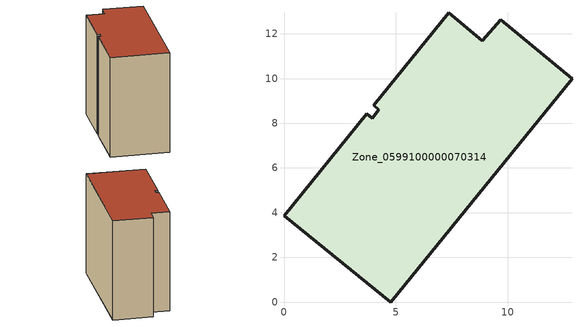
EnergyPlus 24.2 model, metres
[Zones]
Zone_0599100000070314
 floor ground (C_G): 3.95,8.22 4.25,8.6 4.01,8.8 7.37,12.94 8.87,11.7 9.69,12.64 12.88,9.99 4.77,0 0,3.87 3.7,8.43 z0
 wall outside (C_F): 9.69,12.64 8.87,11.7 7.37,12.94 4.01,8.8 4.25,8.6 3.95,8.22 3.7,8.43 0,3.87 4.77,0 12.88,9.99 9.69,12.64 z0:10.79
 roof outside (C_R): 4.25,8.6 3.95,8.22 3.7,8.43 0,3.87 4.77,0 12.88,9.99 9.69,12.64 8.87,11.7 7.37,12.94 4.01,8.8 z10.79
[BUILDING]
Pand.0599100000070314: North Axis=0; Terrain=City; Loads Convergence Tolerance Value=0.04; Temperature Convergence Tolerance Value=0.4; Solar Distribution=FullExterior; Maximum Number of Warmup Days=25; Minimum Number of Warmup Days=1
[Site:Location]
Rotterdam.The.Hague.AP_ZH_NLD Design_Conditions: Latitude=51.96; Longitude=4.45; Time Zone=1; Elevation=-4.5
[SITE:GROUNDTEMPERATURE:BUILDINGSURFACE]
18, 18, 18, 18, 18, 18, 18, 18, 18, 18, 18, 18
[MATERIAL] Thermal Absorptance=0.9; Solar Absorptance=0.7; Visible Absorptance=0.7
Name | Roughness | Thickness | Conductivity | Density | Specific Heat
G.TC.1946 | MediumSmooth | 0.15 | 1 | 540 | 1210
F.TC.1946 | Rough | 0.3 | 0.857143 | 1920 | 840
R.TC.1946 | MediumRough | 0.2 | 0.909091 | 1500 | 1000
[CONSTRUCTION]
C_G: G.TC.1946
C_F: F.TC.1946
C_R: R.TC.1946
[ZONE]
Zone_0599100000070314: Type=1; Multiplier=1; Ceiling Height=Autocalculate; Volume=Autocalculate; Floor Area=autocalculate; Part of Total Floor Area=Yes
[ZONEINFILTRATION:DESIGNFLOWRATE]
Infil_Zone_0599100000070314: Zone or ZoneList or Space or SpaceList=Zone_0599100000070314; Schedule=AlwaysOn; Design Flow Rate Calculation Method=Flow/Area; Flow Rate per Floor Area=0.003; Constant Term Coefficient=1; Temperature Term Coefficient=0; Velocity Term Coefficient=0; Velocity Squared Term Coefficient=0
[HVACTEMPLATE:ZONE:IDEALLOADSAIRSYSTEM]
Zone_0599100000070314: Maximum Heating Supply Air Temperature=50; Minimum Cooling Supply Air Temperature=13; Maximum Heating Supply Air Humidity Ratio=0.0156; Minimum Cooling Supply Air Humidity Ratio=0.0077; Heating Limit=NoLimit; Cooling Limit=NoLimit; Dehumidification Control Type=ConstantSensibleHeatRatio; Cooling Sensible Heat Ratio=0.7; Dehumidification Setpoint=60; Humidification Control Type=None; Humidification Setpoint=30; Outdoor Air Method=None; Outdoor Air Flow Rate per Person=0.00944; Outdoor Air Flow Rate per Zone Floor Area=0; Outdoor Air Flow Rate per Zone=0; Demand Controlled Ventilation Type=None; Outdoor Air Economizer Type=NoEconomizer; Heat Recovery Type=None; Sensible Heat Recovery Effectiveness=0.7; Latent Heat Recovery Effectiveness=0.65
[ZONECONTROL:THERMOSTAT]
ThermostatControl_Zone_0599100000070314: Zone or ZoneList=Zone_0599100000070314; Control Type Schedule=DualSetpointControlType; Control 1=Thermostat_Zone_0599100000070314; Temperature Difference Between Cutout And Setpoint=0
[THERMOSTATSETPOINT:DUALSETPOINT]
Thermostat_Zone_0599100000070314: Heating Setpoint Temperature Schedule=HeatingSetpoint_Zone_0599100000070314; Cooling Setpoint Temperature Schedule=CoolingSetpoint_Zone_0599100000070314
[SCHEDULE:COMPACT]
HeatingSetpoint_Zone_0599100000070314: Through: 12/31, For: AllDays, Until: 24:00, 21
CoolingSetpoint_Zone_0599100000070314: Through: 12/31, For: AllDays, Until: 24:00, 24
DualSetpointControlType: Through: 12/31, For: AllDays, Until: 24:00, 4
AlwaysOn: Through: 12/31, For: AllDays, Until: 24:00, 1
